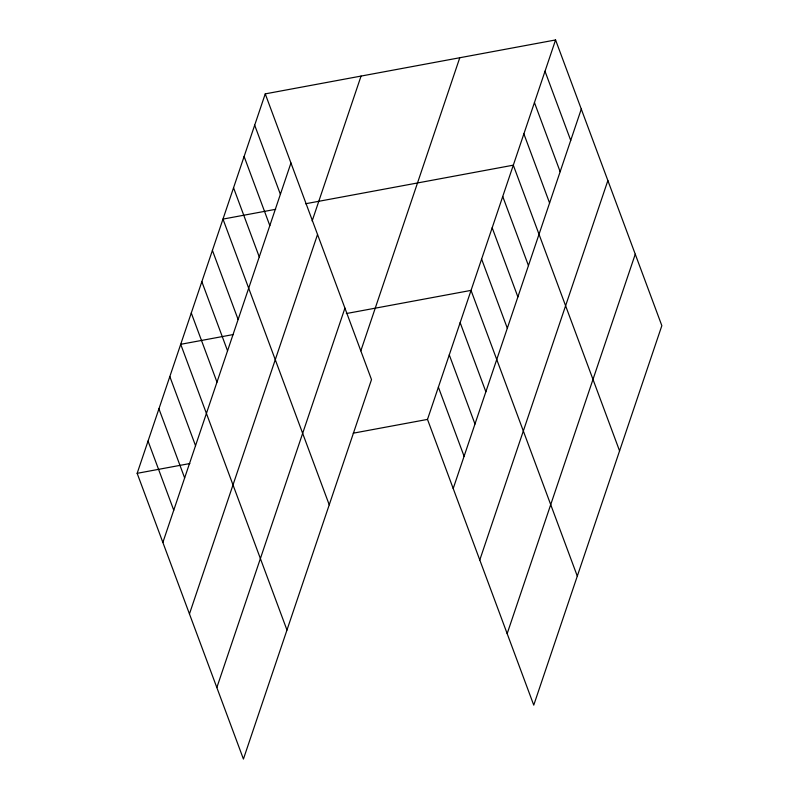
<?xml version="1.0" encoding="UTF-8"?>
<svg xmlns="http://www.w3.org/2000/svg" width="799" height="799" viewBox="0 0 799 799"><rect width="100%" height="100%" fill="white"/><g stroke="black" fill="none" stroke-linecap="round" stroke-linejoin="round"><path stroke-width="1.2" d="M265.248 93.873L371.505 379.595L243.425 759.05L137.158 473.328L265.248 93.873L555.575 39.95L661.842 325.672L533.752 705.127L427.495 419.405L555.575 39.95M162.866 542.451L290.956 162.996M312.139 221.003L361.058 76.075M189.453 613.932L317.543 234.477M216.839 687.569L344.928 308.124M360.848 350.801L459.775 57.748M453.203 488.529L581.292 109.083M479.78 560.009L607.869 180.554M507.165 633.647L635.255 254.202M275.675 209.308L222.981 219.096L329.238 504.818M305.618 203.745L513.308 165.173L619.575 450.896M233.408 334.521L180.714 344.309L286.971 630.041M346.337 313.548L471.04 290.387L577.297 576.119M137.158 473.328L189.852 463.54M353.238 433.188L427.495 419.405M545.008 71.251L570.716 140.384M534.441 102.562L560.149 171.685M523.874 133.862L549.582 202.996M502.741 196.474L528.449 265.598M492.174 227.775L517.882 296.908M481.607 259.086L507.315 328.209M460.154 322.646L485.862 391.77M449.268 354.896L474.976 424.019M438.381 387.145L464.089 456.279M254.681 125.173L280.389 194.307M244.114 156.484L269.822 225.608M233.548 187.785L259.256 256.918M212.414 250.397L238.122 319.52M201.847 281.697L227.555 350.831M191.281 313.008L216.988 382.132M169.827 376.559L195.535 445.692M158.931 408.818L184.649 477.942M148.045 441.068L173.753 510.201"/></g></svg>
